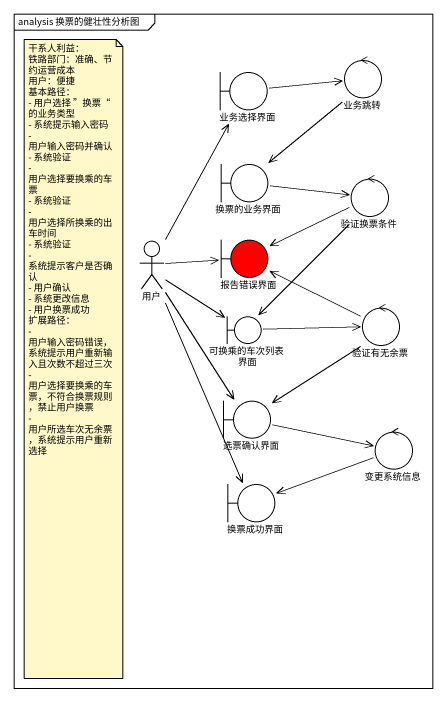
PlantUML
@startuml
mainframe analysis 换票的健壮性分析图
control 业务跳转
boundary 业务选择界面
boundary 换票的业务界面
control 验证换票条件
actor 用户
boundary 报告错误界面 #FF0000
boundary 可换乘的车次列表界面
control 验证有无余票
boundary 选票确认界面
control 变更系统信息
boundary 换票成功界面
业务跳转 --> 换票的业务界面
业务选择界面 -right-> 业务跳转
换票的业务界面 -right-> 验证换票条件
验证换票条件 -left-> 报告错误界面
验证换票条件 --> 可换乘的车次列表界面
用户 -up-> 业务选择界面
用户 -right-> 报告错误界面
用户 --> 可换乘的车次列表界面
用户 --> 选票确认界面
用户 --> 换票成功界面
可换乘的车次列表界面 -right-> 验证有无余票
验证有无余票 -left-> 报告错误界面
验证有无余票 --> 选票确认界面
选票确认界面 -right-> 变更系统信息
变更系统信息 -left-> 换票成功界面
note as N1
  干系人利益：
  铁路部门：准确、节约运营成本
  用户：便捷
  基本路径：
  - 用户选择 ”换票“ 的业务类型
  - 系统提示输入密码
  - 用户输入密码并确认
  - 系统验证
  - 用户选择要换乘的车票
  - 系统验证
  - 用户选择所换乘的出车时间
  - 系统验证
  - 系统提示客户是否确认
  - 用户确认
  - 系统更改信息
  - 用户换票成功
  扩展路径：
  - 用户输入密码错误，系统提示用户重新输入且次数不超过三次
  - 用户选择要换乘的车票，不符合换票规则，禁止用户换票
  - 用户所选车次无余票，系统提示用户重新选择
end note
@enduml
